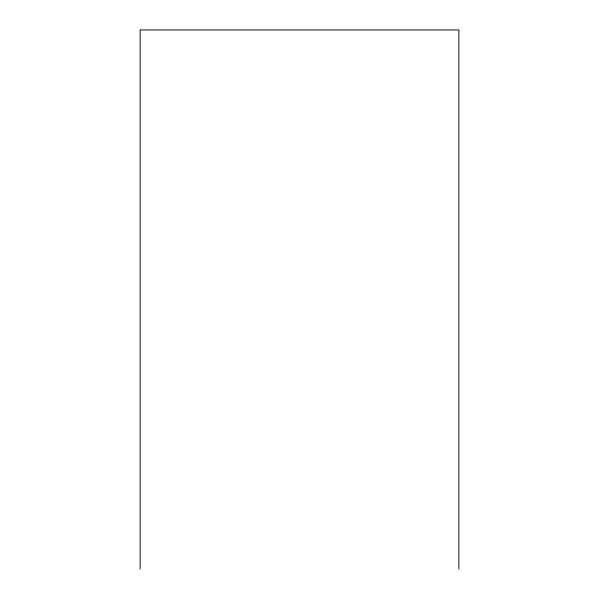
<?xml version="1.0" encoding="UTF-8"?>
<svg xmlns="http://www.w3.org/2000/svg" width="599" height="599" viewBox="0 0 599 599"><rect width="100%" height="100%" fill="white"/><g stroke="black" fill="none" stroke-linecap="round" stroke-linejoin="round"><path stroke-width="0.9" d="M458.871 569.05L458.871 29.95L140.129 29.95L140.129 569.05"/></g></svg>
